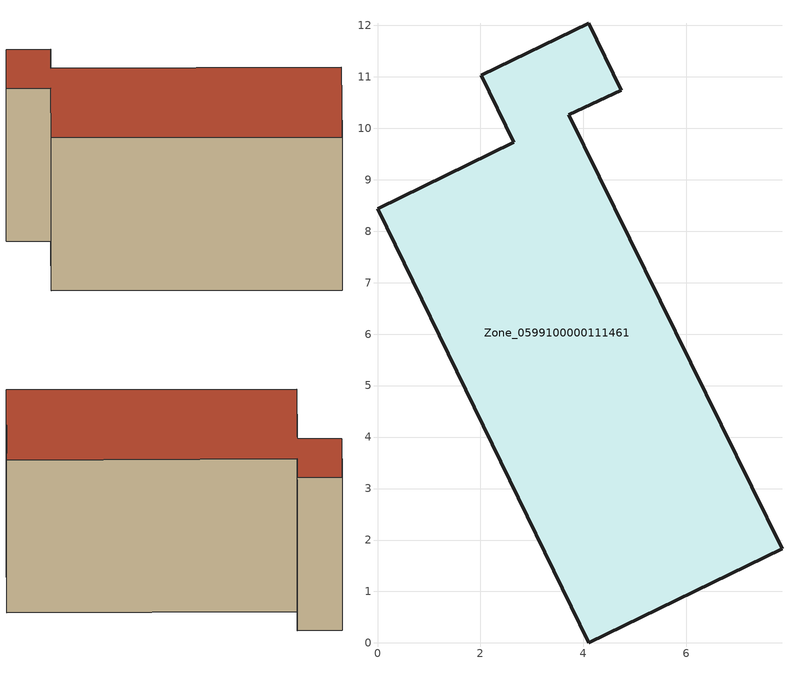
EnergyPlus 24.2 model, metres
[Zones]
Zone_0599100000111461
 floor ground (C_G): 7.86,1.83 4.1,0 0,8.44 2.65,9.73 2.01,11.03 4.1,12.04 4.74,10.74 3.72,10.26 z0
 wall outside (C_F): 4.74,10.74 4.1,12.04 2.01,11.03 2.65,9.73 0,8.44 4.1,0 7.86,1.83 3.72,10.26 4.74,10.74 z0:5.86
 roof outside (C_R): 7.86,1.83 3.72,10.26 4.74,10.74 4.1,12.04 2.01,11.03 2.65,9.73 0,8.44 4.1,0 z5.86
[BUILDING]
Pand.0599100000111461: North Axis=0; Terrain=City; Loads Convergence Tolerance Value=0.04; Temperature Convergence Tolerance Value=0.4; Solar Distribution=FullExterior; Maximum Number of Warmup Days=25; Minimum Number of Warmup Days=1
[Site:Location]
Rotterdam.The.Hague.AP_ZH_NLD Design_Conditions: Latitude=51.96; Longitude=4.45; Time Zone=1; Elevation=-4.5
[SITE:GROUNDTEMPERATURE:BUILDINGSURFACE]
18, 18, 18, 18, 18, 18, 18, 18, 18, 18, 18, 18
[MATERIAL] Thermal Absorptance=0.9; Solar Absorptance=0.7; Visible Absorptance=0.7
Name | Roughness | Thickness | Conductivity | Density | Specific Heat
G.TI.1946-1964 | MediumSmooth | 0.15 | 1 | 540 | 1210
F.TI.1946-1964 | Rough | 0.3 | 0.857143 | 1920 | 840
R.TI.1946-1964 | MediumRough | 0.2 | 0.277778 | 1500 | 1000
[CONSTRUCTION]
C_G: G.TI.1946-1964
C_F: F.TI.1946-1964
C_R: R.TI.1946-1964
[ZONE]
Zone_0599100000111461: Type=1; Multiplier=1; Ceiling Height=Autocalculate; Volume=Autocalculate; Floor Area=autocalculate; Part of Total Floor Area=Yes
[ZONEINFILTRATION:DESIGNFLOWRATE]
Infil_Zone_0599100000111461: Zone or ZoneList or Space or SpaceList=Zone_0599100000111461; Schedule=AlwaysOn; Design Flow Rate Calculation Method=Flow/Area; Flow Rate per Floor Area=0.003; Constant Term Coefficient=1; Temperature Term Coefficient=0; Velocity Term Coefficient=0; Velocity Squared Term Coefficient=0
[HVACTEMPLATE:ZONE:IDEALLOADSAIRSYSTEM]
Zone_0599100000111461: Maximum Heating Supply Air Temperature=50; Minimum Cooling Supply Air Temperature=13; Maximum Heating Supply Air Humidity Ratio=0.0156; Minimum Cooling Supply Air Humidity Ratio=0.0077; Heating Limit=NoLimit; Cooling Limit=NoLimit; Dehumidification Control Type=ConstantSensibleHeatRatio; Cooling Sensible Heat Ratio=0.7; Dehumidification Setpoint=60; Humidification Control Type=None; Humidification Setpoint=30; Outdoor Air Method=None; Outdoor Air Flow Rate per Person=0.00944; Outdoor Air Flow Rate per Zone Floor Area=0; Outdoor Air Flow Rate per Zone=0; Demand Controlled Ventilation Type=None; Outdoor Air Economizer Type=NoEconomizer; Heat Recovery Type=None; Sensible Heat Recovery Effectiveness=0.7; Latent Heat Recovery Effectiveness=0.65
[ZONECONTROL:THERMOSTAT]
ThermostatControl_Zone_0599100000111461: Zone or ZoneList=Zone_0599100000111461; Control Type Schedule=DualSetpointControlType; Control 1=Thermostat_Zone_0599100000111461; Temperature Difference Between Cutout And Setpoint=0
[THERMOSTATSETPOINT:DUALSETPOINT]
Thermostat_Zone_0599100000111461: Heating Setpoint Temperature Schedule=HeatingSetpoint_Zone_0599100000111461; Cooling Setpoint Temperature Schedule=CoolingSetpoint_Zone_0599100000111461
[SCHEDULE:COMPACT]
HeatingSetpoint_Zone_0599100000111461: Through: 12/31, For: AllDays, Until: 24:00, 21
CoolingSetpoint_Zone_0599100000111461: Through: 12/31, For: AllDays, Until: 24:00, 24
DualSetpointControlType: Through: 12/31, For: AllDays, Until: 24:00, 4
AlwaysOn: Through: 12/31, For: AllDays, Until: 24:00, 1
